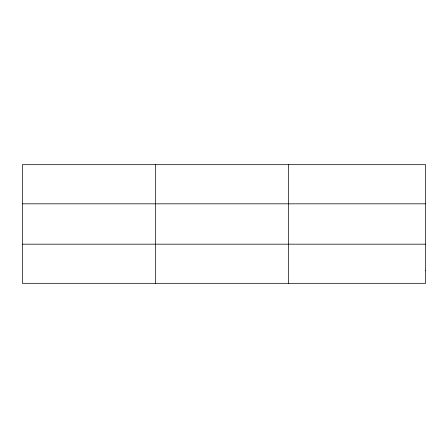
<?xml version="1.0" encoding="UTF-8"?>
<svg xmlns="http://www.w3.org/2000/svg" width="448" height="448" viewBox="0 0 448 448"><rect width="100%" height="100%" fill="white"/><g stroke="black" fill="none" stroke-linecap="round" stroke-linejoin="round"><path stroke-width="0.67" d="M155.456 164.679L155.456 283.321M288.512 164.679L288.512 283.321M22.4 203.829L425.6 203.829M22.4 244.171L425.6 244.171M425.6 270.273L425.6 283.321L22.4 283.321L22.4 164.679L425.6 164.679L425.6 270.273"/></g></svg>
